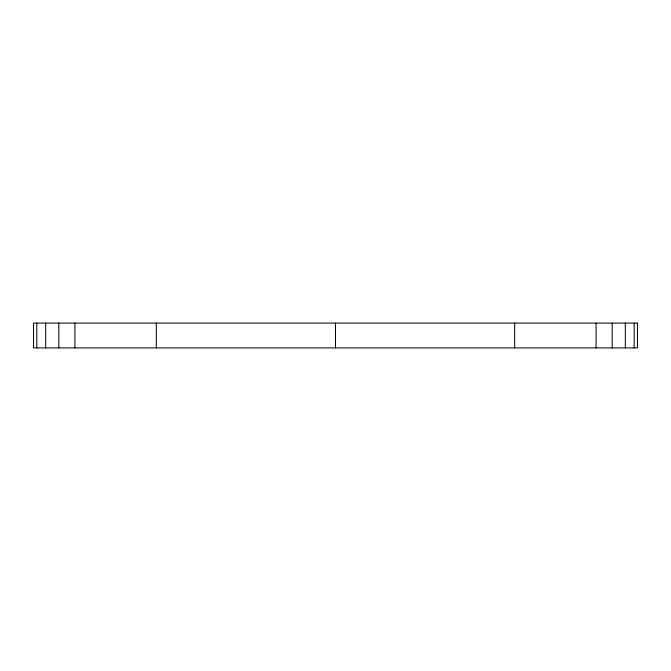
<?xml version="1.0" encoding="UTF-8"?>
<svg xmlns="http://www.w3.org/2000/svg" width="671" height="671" viewBox="0 0 671 671"><rect width="100%" height="100%" fill="white"/><g stroke="black" fill="none" stroke-linecap="round" stroke-linejoin="round"><path stroke-width="1.01" d="M634.196 323.087L634.196 347.913M625.33 323.087L625.33 347.913M612.187 323.087L612.187 347.913M596.083 323.087L596.083 347.913M514.657 323.087L514.657 347.913M335.5 323.087L335.5 347.913M156.343 323.087L156.343 347.913M74.917 323.087L74.917 347.913M58.813 323.087L58.813 347.913M45.67 323.087L45.67 347.913M36.804 323.087L36.804 347.913M637.45 323.087L33.55 323.087L33.55 347.913L637.45 347.913L637.45 323.087"/></g></svg>
